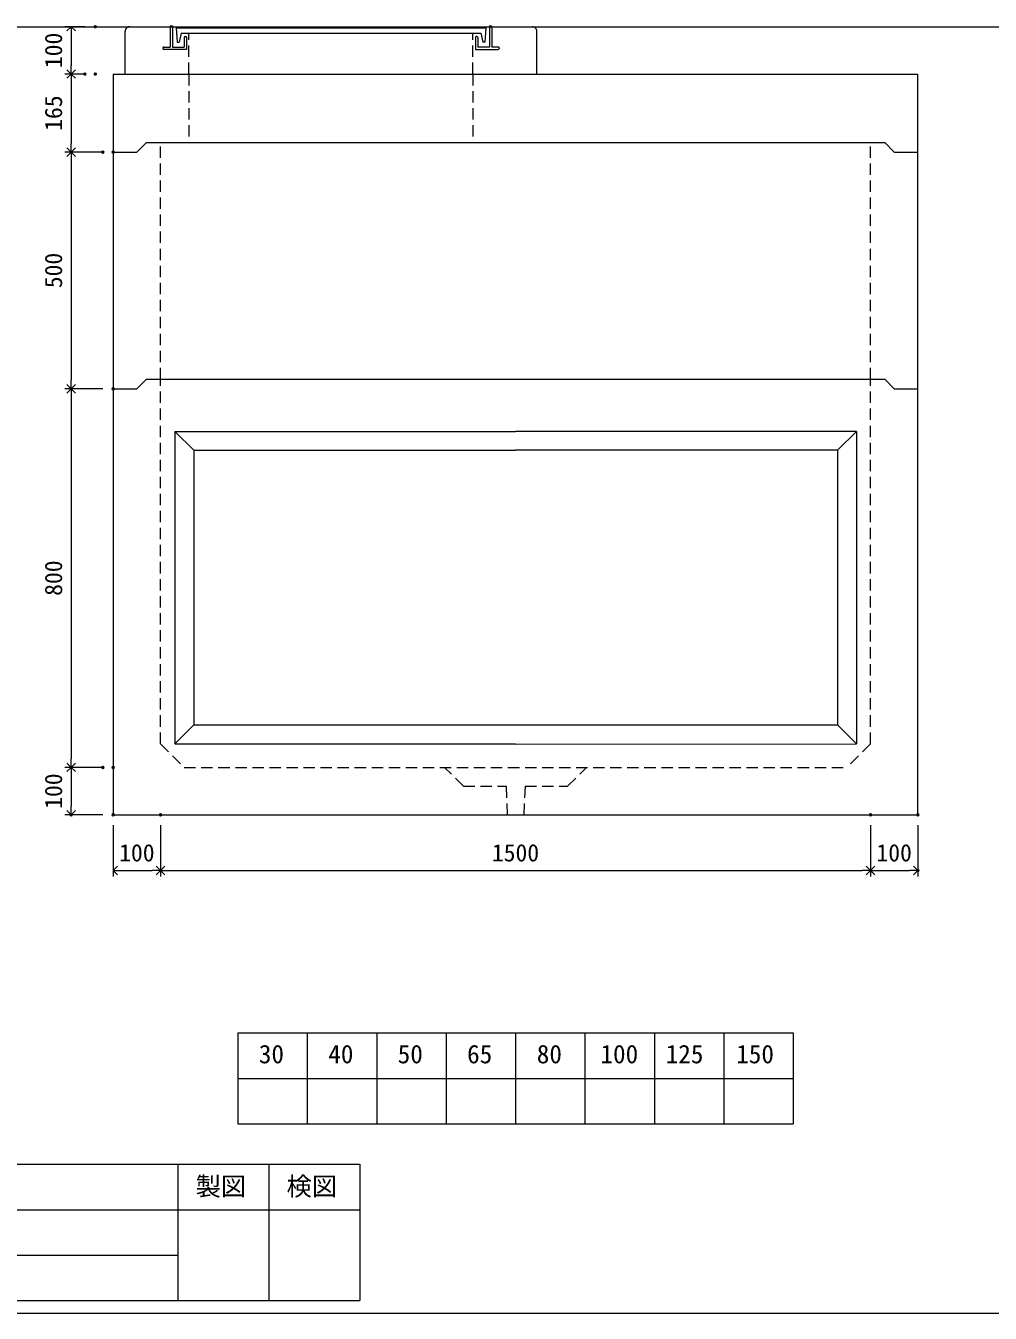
# Model space of a CAD drawing. Units: millimetres, scale not verified. Extents: x -6420 to 6420, y -2661 to 3039.
# Drawn here: x 285 to 2323, y -2661 to 59 of the extents above; entities that cross this region are included whole.
import ezdxf
from ezdxf.enums import TextEntityAlignment as Align

# ---------------------------------------------------------------- set-up
doc = ezdxf.new("R2010")
doc.units = ezdxf.units.MM
doc.header["$LTSCALE"] = 20
doc.header["$PDMODE"] = 32
doc.header["$PDSIZE"] = 4
doc.linetypes.add('DASHED1', pattern=[1.8, 1.2, -0.6])
doc.layers.add('0-1_Defpoints', color=7, linetype='Continuous')
for name, color, linetype, lineweight in [('0-2_waku', 7, 'Continuous', 18), ('0-3_gaikei', 7, 'Continuous', 18), ('0-4_kakure', 7, 'DASHED1', 5), ('0-5_sunpou', 7, 'Continuous', 5), ('0-8_uchigawa', 6, 'Continuous', 18), ('0-A_futa', 3, 'Continuous', 18), ('0-B_GL', 4, 'Continuous', 18), ('0-D_文字１', 7, 'Continuous', 18)]:
    doc.layers.add(name, color=color, linetype=linetype, lineweight=lineweight)
doc.styles.add('ＭＳ ゴシック', font='')
doc.styles.get('ＭＳ ゴシック').set_extended_font_data('MS Gothic')

# ---------------------------------------------------------------- blocks, each defined once
blk = doc.blocks.new('_Open90')
at = {"layer": '0-5_sunpou'}
blk.add_line((0, 0), (-1, 0), dxfattribs=at)
blk.add_lwpolyline([(-0.5, 0.5), (0, 0), (-0.5, -0.5)], dxfattribs=at)
blk = doc.blocks.new('D80')
at = {"layer": '0-1_Defpoints'}
for p in [(2993.38, 2545.18), (2964.21, 2380.18), (3031.24, 2380.18)]:
    blk.add_point(p, dxfattribs=at)
at = {"layer": '0-5_sunpou'}
for p, q in [((2971.38, 2545.18), (2951.21, 2545.18)), ((2964.21, 2527.18), (2964.21, 2398.18)), ((3009.24, 2380.18), (2951.21, 2380.18))]:
    blk.add_line(p, q, dxfattribs=at)
at = {"layer": '0-5_sunpou', "xscale": 18, "yscale": 18}
for p, rotation in [((2964.21, 2545.18), 90), ((2964.21, 2380.18), 270)]:
    blk.add_blockref('_Open90', p, dxfattribs=dict(at, rotation=rotation))
at = {"layer": '0-5_sunpou', "style": 'ＭＳ ゴシック'}
blk.add_text('165', height=36.66, rotation=90, dxfattribs=at).set_placement((2956.21, 2425.18), align=Align.BOTTOM_LEFT)
blk = doc.blocks.new('D81')
at = {"layer": '0-1_Defpoints'}
for p in [(2993.38, 2545.18), (2964.21, 2380.18), (3031.24, 2380.18)]:
    blk.add_point(p, dxfattribs=at)
at = {"layer": '0-5_sunpou'}
for p, q in [((2971.38, 2545.18), (2951.21, 2545.18)), ((2964.21, 2527.18), (2964.21, 2398.18)), ((3009.24, 2380.18), (2951.21, 2380.18))]:
    blk.add_line(p, q, dxfattribs=at)
at = {"layer": '0-5_sunpou', "xscale": 18, "yscale": 18}
for p, rotation in [((2964.21, 2545.18), 90), ((2964.21, 2380.18), 270)]:
    blk.add_blockref('_Open90', p, dxfattribs=dict(at, rotation=rotation))
at = {"layer": '0-5_sunpou', "style": 'ＭＳ ゴシック'}
blk.add_text('165', height=36.66, rotation=90, dxfattribs=at).set_placement((2956.21, 2425.18), align=Align.BOTTOM_LEFT)
blk = doc.blocks.new('D77')
at = {"layer": '0-1_Defpoints'}
for p in [(3053.24, 2380.18), (2964.21, 1880.18), (3053.24, 1880.18)]:
    blk.add_point(p, dxfattribs=at)
at = {"layer": '0-5_sunpou'}
for p, q in [((3031.24, 2380.18), (2951.21, 2380.18)), ((2964.21, 2362.18), (2964.21, 1898.18)), ((3031.24, 1880.18), (2951.21, 1880.18))]:
    blk.add_line(p, q, dxfattribs=at)
at = {"layer": '0-5_sunpou', "xscale": 18, "yscale": 18}
for p, rotation in [((2964.21, 2380.18), 90), ((2964.21, 1880.18), 270)]:
    blk.add_blockref('_Open90', p, dxfattribs=dict(at, rotation=rotation))
at = {"layer": '0-5_sunpou', "style": 'ＭＳ ゴシック'}
blk.add_text('500', height=36.66, rotation=90, dxfattribs=at).set_placement((2956.21, 2092.68), align=Align.BOTTOM_LEFT)
blk = doc.blocks.new('D49')
at = {"layer": '0-1_Defpoints'}
for p in [(3053.24, 1880.18), (2964.21, 1080.18), (3053.24, 1080.18)]:
    blk.add_point(p, dxfattribs=at)
at = {"layer": '0-5_sunpou'}
for p, q in [((3031.24, 1880.18), (2951.21, 1880.18)), ((2964.21, 1862.18), (2964.21, 1098.18)), ((3031.24, 1080.18), (2951.21, 1080.18))]:
    blk.add_line(p, q, dxfattribs=at)
at = {"layer": '0-5_sunpou', "xscale": 18, "yscale": 18}
for p, rotation in [((2964.21, 1880.18), 90), ((2964.21, 1080.18), 270)]:
    blk.add_blockref('_Open90', p, dxfattribs=dict(at, rotation=rotation))
at = {"layer": '0-5_sunpou', "style": 'ＭＳ ゴシック'}
blk.add_text('800', height=36.66, rotation=90, dxfattribs=at).set_placement((2956.21, 1442.68), align=Align.BOTTOM_LEFT)
blk = doc.blocks.new('D50')
at = {"layer": '0-1_Defpoints'}
for p in [(3031.24, 1080.18), (2964.21, 980.18), (3053.24, 980.18)]:
    blk.add_point(p, dxfattribs=at)
at = {"layer": '0-5_sunpou'}
for p, q in [((3009.24, 1080.18), (2951.21, 1080.18)), ((2964.21, 1062.18), (2964.21, 998.18)), ((3031.24, 980.18), (2951.21, 980.18))]:
    blk.add_line(p, q, dxfattribs=at)
at = {"layer": '0-5_sunpou', "xscale": 18, "yscale": 18}
for p, rotation in [((2964.21, 1080.18), 90), ((2964.21, 980.18), 270)]:
    blk.add_blockref('_Open90', p, dxfattribs=dict(at, rotation=rotation))
at = {"layer": '0-5_sunpou', "style": 'ＭＳ ゴシック'}
blk.add_text('100', height=36.66, rotation=90, dxfattribs=at).set_placement((2956.21, 992.68), align=Align.BOTTOM_LEFT)
blk = doc.blocks.new('D51')
at = {"layer": '0-1_Defpoints'}
for p in [(3053.24, 980.18), (3153.24, 980.18), (3153.24, 862.47)]:
    blk.add_point(p, dxfattribs=at)
at = {"layer": '0-5_sunpou'}
for p, q in [((3053.24, 958.18), (3053.24, 849.47)), ((3153.24, 958.18), (3153.24, 849.47)), ((3071.24, 862.47), (3135.24, 862.47))]:
    blk.add_line(p, q, dxfattribs=at)
at = {"layer": '0-5_sunpou', "xscale": 18, "yscale": 18, "rotation": 180}
blk.add_blockref('_Open90', (3053.24, 862.47), dxfattribs=at)
at = {"layer": '0-5_sunpou', "xscale": 18, "yscale": 18}
blk.add_blockref('_Open90', (3153.24, 862.47), dxfattribs=at)
at = {"layer": '0-5_sunpou', "style": 'ＭＳ ゴシック'}
blk.add_text('100', height=36.66, dxfattribs=at).set_placement((3065.74, 870.47), align=Align.BOTTOM_LEFT)
blk = doc.blocks.new('D52')
at = {"layer": '0-1_Defpoints'}
for p in [(3153.24, 980.18), (4653.24, 980.18), (4653.24, 862.47)]:
    blk.add_point(p, dxfattribs=at)
at = {"layer": '0-5_sunpou'}
for p, q in [((3153.24, 958.18), (3153.24, 849.47)), ((4653.24, 958.18), (4653.24, 849.47)), ((3171.24, 862.47), (4635.24, 862.47))]:
    blk.add_line(p, q, dxfattribs=at)
at = {"layer": '0-5_sunpou', "xscale": 18, "yscale": 18, "rotation": 180}
blk.add_blockref('_Open90', (3153.24, 862.47), dxfattribs=at)
at = {"layer": '0-5_sunpou', "xscale": 18, "yscale": 18}
blk.add_blockref('_Open90', (4653.24, 862.47), dxfattribs=at)
at = {"layer": '0-5_sunpou', "style": 'ＭＳ ゴシック'}
blk.add_text('1500', height=36.66, dxfattribs=at).set_placement((3853.24, 870.47), align=Align.BOTTOM_LEFT)
blk = doc.blocks.new('D53')
at = {"layer": '0-1_Defpoints'}
for p in [(4653.24, 980.18), (4753.24, 980.18), (4753.24, 862.47)]:
    blk.add_point(p, dxfattribs=at)
at = {"layer": '0-5_sunpou'}
for p, q in [((4653.24, 958.18), (4653.24, 849.47)), ((4753.24, 958.18), (4753.24, 849.47)), ((4671.24, 862.47), (4735.24, 862.47))]:
    blk.add_line(p, q, dxfattribs=at)
at = {"layer": '0-5_sunpou', "xscale": 18, "yscale": 18, "rotation": 180}
blk.add_blockref('_Open90', (4653.24, 862.47), dxfattribs=at)
at = {"layer": '0-5_sunpou', "xscale": 18, "yscale": 18}
blk.add_blockref('_Open90', (4753.24, 862.47), dxfattribs=at)
at = {"layer": '0-5_sunpou', "style": 'ＭＳ ゴシック'}
blk.add_text('100', height=36.66, dxfattribs=at).set_placement((4665.74, 870.47), align=Align.BOTTOM_LEFT)
blk = doc.blocks.new('D56')
at = {"layer": '0-1_Defpoints'}
for p in [(3015.38, 2645.18), (2964.21, 2545.18), (3015.38, 2545.18)]:
    blk.add_point(p, dxfattribs=at)
at = {"layer": '0-5_sunpou'}
for p, q in [((2993.38, 2645.18), (2951.21, 2645.18)), ((2964.21, 2627.18), (2964.21, 2563.18)), ((2993.38, 2545.18), (2951.21, 2545.18))]:
    blk.add_line(p, q, dxfattribs=at)
at = {"layer": '0-5_sunpou', "xscale": 18, "yscale": 18}
for p, rotation in [((2964.21, 2645.18), 90), ((2964.21, 2545.18), 270)]:
    blk.add_blockref('_Open90', p, dxfattribs=dict(at, rotation=rotation))
at = {"layer": '0-5_sunpou', "style": 'ＭＳ ゴシック'}
blk.add_text('100', height=36.66, rotation=90, dxfattribs=at).set_placement((2956.21, 2557.68), align=Align.BOTTOM_LEFT)
blk = doc.blocks.new('D57')
at = {"layer": '0-1_Defpoints'}
for p in [(3015.38, 2645.18), (2964.21, 2545.18), (3015.38, 2545.18)]:
    blk.add_point(p, dxfattribs=at)
at = {"layer": '0-5_sunpou'}
for p, q in [((2993.38, 2645.18), (2951.21, 2645.18)), ((2964.21, 2627.18), (2964.21, 2563.18)), ((2993.38, 2545.18), (2951.21, 2545.18))]:
    blk.add_line(p, q, dxfattribs=at)
at = {"layer": '0-5_sunpou', "xscale": 18, "yscale": 18}
for p, rotation in [((2964.21, 2645.18), 90), ((2964.21, 2545.18), 270)]:
    blk.add_blockref('_Open90', p, dxfattribs=dict(at, rotation=rotation))
at = {"layer": '0-5_sunpou', "style": 'ＭＳ ゴシック'}
blk.add_text('100', height=36.66, rotation=90, dxfattribs=at).set_placement((2956.21, 2557.68), align=Align.BOTTOM_LEFT)

msp = doc.modelspace()

# ---------------------------------------------------------------- linework, layer by layer
at = {"layer": '0-2_waku'}
for p, q in [((470, -708.13), (470, -1608.13)), ((2170, -1608.13), (2170, -708.13)), ((470, -1608.13), (2170, -1608.13)), ((733.33, -2069.13), (733.33, -2261.13)), ((733.33, -2069.13), (733.33, -2261.13)), ((733.33, -2069.13), (733.33, -2261.13)), ((733.33, -2069.13), (733.33, -2261.13)), ((733.33, -2069.13), (1906.67, -2069.13)), ((880, -2069.13), (880, -2261.13)), ((1026.67, -2069.13), (1026.67, -2261.13)), ((1026.67, -2069.13), (1026.67, -2261.13)), ((1173.33, -2069.13), (1173.33, -2261.13)), ((1320, -2069.13), (1320, -2261.13)), ((1466.67, -2069.13), (1466.67, -2261.13)), ((1613.33, -2069.13), (1613.33, -2261.13)), ((1760, -2069.13), (1760, -2261.13)), ((1906.67, -2069.13), (1906.67, -2261.13)), ((733.33, -2165.13), (1906.67, -2165.13)), ((733.33, -2261.13), (1906.67, -2261.13)), ((-1713.33, -2346.81), (990.67, -2346.81)), ((606.67, -2346.81), (606.67, -2634.81)), ((606.67, -2346.81), (606.67, -2634.81)), ((798.67, -2346.81), (798.67, -2634.81)), ((990.67, -2346.81), (990.67, -2634.81)), ((-1713.33, -2442.81), (990.67, -2442.81)), ((-1713.33, -2538.81), (606.67, -2538.81)), ((-1713.33, -2634.81), (990.67, -2634.81)), ((-1740, -2661.48), (6420, -2661.48))]:
    msp.add_line(p, q, dxfattribs=at)
at = {"layer": '0-3_gaikei'}
for p, q in [((505, 56.87), (590, 56.87)), ((1270, 56.87), (1355, 56.87)), ((495, -43.13), (495, 46.87)), ((1365, -43.13), (1365, 46.87)), ((470, -43.13), (470, -708.13)), ((470, -43.13), (2170, -43.13)), ((470, -43.13), (2170, -43.13)), ((470, -43.13), (2170, -43.13)), ((470, -43.13), (2170, -43.13)), ((470, -43.13), (2170, -43.13)), ((495, -43.13), (1365, -43.13)), ((495, -43.13), (1365, -43.13)), ((2170, -708.13), (2170, -43.13)), ((540, -188.13), (520, -208.13)), ((540, -188.13), (520, -208.13)), ((540, -188.13), (520, -208.13)), ((540, -188.13), (520, -208.13)), ((540, -188.13), (520, -208.13)), ((540, -188.13), (520, -208.13)), ((540, -188.13), (520, -208.13)), ((540, -188.13), (520, -208.13)), ((540, -188.13), (520, -208.13)), ((540, -188.13), (520, -208.13)), ((540, -188.13), (520, -208.13)), ((540, -188.13), (520, -208.13)), ((540, -188.13), (520, -208.13)), ((540, -188.13), (520, -208.13)), ((540, -188.13), (2100, -188.13)), ((540, -188.13), (2100, -188.13)), ((540, -188.13), (2100, -188.13)), ((540, -188.13), (2100, -188.13)), ((540, -188.13), (2100, -188.13)), ((540, -188.13), (2100, -188.13)), ((540, -188.13), (2100, -188.13)), ((540, -188.13), (2100, -188.13)), ((540, -188.13), (2100, -188.13)), ((540, -188.13), (2100, -188.13)), ((540, -188.13), (2100, -188.13)), ((540, -188.13), (2100, -188.13)), ((540, -188.13), (2100, -188.13)), ((540, -188.13), (2100, -188.13)), ((2100, -188.13), (2120, -208.13)), ((2100, -188.13), (2120, -208.13)), ((2100, -188.13), (2120, -208.13)), ((2100, -188.13), (2120, -208.13)), ((2100, -188.13), (2120, -208.13)), ((2100, -188.13), (2120, -208.13)), ((2100, -188.13), (2120, -208.13)), ((2100, -188.13), (2120, -208.13)), ((2100, -188.13), (2120, -208.13)), ((2100, -188.13), (2120, -208.13)), ((2100, -188.13), (2120, -208.13)), ((2100, -188.13), (2120, -208.13)), ((2100, -188.13), (2120, -208.13)), ((2100, -188.13), (2120, -208.13)), ((470, -208.13), (520, -208.13)), ((470, -208.13), (520, -208.13)), ((470, -208.13), (520, -208.13)), ((470, -208.13), (520, -208.13)), ((470, -208.13), (520, -208.13)), ((470, -208.13), (520, -208.13)), ((470, -208.13), (520, -208.13)), ((470, -208.13), (520, -208.13)), ((470, -208.13), (520, -208.13)), ((470, -208.13), (520, -208.13)), ((470, -208.13), (520, -208.13)), ((470, -208.13), (520, -208.13)), ((470, -208.13), (520, -208.13)), ((470, -208.13), (520, -208.13)), ((2120, -208.13), (2170, -208.13)), ((2120, -208.13), (2170, -208.13)), ((2120, -208.13), (2170, -208.13)), ((2120, -208.13), (2170, -208.13)), ((2120, -208.13), (2170, -208.13)), ((2120, -208.13), (2170, -208.13)), ((2120, -208.13), (2170, -208.13)), ((2120, -208.13), (2170, -208.13)), ((2120, -208.13), (2170, -208.13)), ((2120, -208.13), (2170, -208.13)), ((2120, -208.13), (2170, -208.13)), ((2120, -208.13), (2170, -208.13)), ((2120, -208.13), (2170, -208.13)), ((2120, -208.13), (2170, -208.13)), ((540, -688.13), (520, -708.13)), ((540, -688.13), (520, -708.13)), ((540, -688.13), (520, -708.13)), ((540, -688.13), (520, -708.13)), ((540, -688.13), (520, -708.13)), ((540, -688.13), (520, -708.13)), ((540, -688.13), (520, -708.13)), ((540, -688.13), (520, -708.13)), ((540, -688.13), (520, -708.13)), ((540, -688.13), (520, -708.13)), ((540, -688.13), (520, -708.13)), ((540, -688.13), (520, -708.13)), ((540, -688.13), (520, -708.13)), ((540, -688.13), (520, -708.13)), ((540, -688.13), (520, -708.13)), ((540, -688.13), (520, -708.13)), ((540, -688.13), (520, -708.13)), ((540, -688.13), (520, -708.13)), ((540, -688.13), (520, -708.13)), ((540, -688.13), (520, -708.13)), ((540, -688.13), (2100, -688.13)), ((540, -688.13), (2100, -688.13)), ((540, -688.13), (2100, -688.13)), ((540, -688.13), (2100, -688.13)), ((540, -688.13), (2100, -688.13)), ((540, -688.13), (2100, -688.13)), ((540, -688.13), (2100, -688.13)), ((540, -688.13), (2100, -688.13)), ((540, -688.13), (2100, -688.13)), ((540, -688.13), (2100, -688.13)), ((540, -688.13), (2100, -688.13)), ((540, -688.13), (2100, -688.13)), ((540, -688.13), (2100, -688.13)), ((540, -688.13), (2100, -688.13)), ((540, -688.13), (2100, -688.13)), ((540, -688.13), (2100, -688.13)), ((540, -688.13), (2100, -688.13)), ((540, -688.13), (2100, -688.13)), ((540, -688.13), (2100, -688.13)), ((540, -688.13), (2100, -688.13)), ((2100, -688.13), (2120, -708.13)), ((2100, -688.13), (2120, -708.13)), ((2100, -688.13), (2120, -708.13)), ((2100, -688.13), (2120, -708.13)), ((2100, -688.13), (2120, -708.13)), ((2100, -688.13), (2120, -708.13)), ((2100, -688.13), (2120, -708.13)), ((2100, -688.13), (2120, -708.13)), ((2100, -688.13), (2120, -708.13)), ((2100, -688.13), (2120, -708.13)), ((2100, -688.13), (2120, -708.13)), ((2100, -688.13), (2120, -708.13)), ((2100, -688.13), (2120, -708.13)), ((2100, -688.13), (2120, -708.13)), ((2100, -688.13), (2120, -708.13)), ((2100, -688.13), (2120, -708.13)), ((2100, -688.13), (2120, -708.13)), ((2100, -688.13), (2120, -708.13)), ((2100, -688.13), (2120, -708.13)), ((2100, -688.13), (2120, -708.13)), ((470, -708.13), (520, -708.13)), ((470, -708.13), (520, -708.13)), ((470, -708.13), (520, -708.13)), ((470, -708.13), (520, -708.13)), ((470, -708.13), (520, -708.13)), ((470, -708.13), (520, -708.13)), ((470, -708.13), (520, -708.13)), ((470, -708.13), (520, -708.13)), ((470, -708.13), (520, -708.13)), ((470, -708.13), (520, -708.13)), ((470, -708.13), (520, -708.13)), ((470, -708.13), (520, -708.13)), ((470, -708.13), (520, -708.13)), ((470, -708.13), (520, -708.13)), ((470, -708.13), (520, -708.13)), ((470, -708.13), (520, -708.13)), ((470, -708.13), (520, -708.13)), ((470, -708.13), (520, -708.13)), ((470, -708.13), (520, -708.13)), ((470, -708.13), (520, -708.13)), ((2120, -708.13), (2170, -708.13)), ((2120, -708.13), (2170, -708.13)), ((2120, -708.13), (2170, -708.13)), ((2120, -708.13), (2170, -708.13)), ((2120, -708.13), (2170, -708.13)), ((2120, -708.13), (2170, -708.13)), ((2120, -708.13), (2170, -708.13)), ((2120, -708.13), (2170, -708.13)), ((2120, -708.13), (2170, -708.13)), ((2120, -708.13), (2170, -708.13)), ((2120, -708.13), (2170, -708.13)), ((2120, -708.13), (2170, -708.13)), ((2120, -708.13), (2170, -708.13)), ((2120, -708.13), (2170, -708.13)), ((2120, -708.13), (2170, -708.13)), ((2120, -708.13), (2170, -708.13)), ((2120, -708.13), (2170, -708.13)), ((2120, -708.13), (2170, -708.13)), ((2120, -708.13), (2170, -708.13)), ((2120, -708.13), (2170, -708.13))]:
    msp.add_line(p, q, dxfattribs=at)
for centre, radius, start, end in [((504.42, 47.45), 9.44, 86.47383, 183.52617), ((1355.33, 47.2), 9.68, 358.04251, 91.95749)]:
    msp.add_arc(centre, radius, start, end, dxfattribs=at)
at = {"layer": '0-4_kakure'}
for p, q in [((630, -43.13), (630, 43.37)), ((1230, -43.13), (1230, 43.37)), ((630, -43.13), (630, -188.13)), ((1230, -43.13), (1230, -188.13)), ((570, -688.13), (570, -188.13)), ((2070, -688.13), (2070, -188.13)), ((570, -1458.13), (570, -688.13)), ((2070, -1458.13), (2070, -688.13)), ((570, -1458.13), (620, -1508.13)), ((2070, -1458.13), (2020, -1508.13)), ((620, -1508.13), (2020, -1508.13)), ((1210, -1548.13), (1170, -1508.13)), ((1210, -1548.13), (1300, -1548.13)), ((1300, -1548.13), (1302.5, -1608.13)), ((1340, -1548.13), (1337.5, -1608.13))]:
    msp.add_line(p, q, dxfattribs=at)
msp.add_lwpolyline([(1340, -1548.13), (1430, -1548.13), (1470, -1508.13)], dxfattribs=at)
at = {"layer": '0-8_uchigawa'}
for p, q in [((600, -798.13), (1320, -798.13)), ((600, -798.13), (600, -1458.13)), ((640, -838.13), (600, -798.13)), ((2040, -798.13), (1320, -798.13)), ((2000, -838.13), (2040, -798.13)), ((2040, -798.13), (2040, -1458.13)), ((2040, -798.13), (2040, -1458.13)), ((640, -838.13), (640, -1418.13)), ((640, -838.13), (1320, -838.13)), ((640, -838.13), (1320, -838.13)), ((2000, -838.13), (1320, -838.13)), ((2000, -838.13), (2000, -1418.13)), ((640, -1418.13), (600, -1458.13)), ((640, -1418.13), (1320, -1418.13)), ((600, -1458.13), (1320, -1458.13)), ((1320.69, -1458.83), (2040, -1458.13))]:
    msp.add_line(p, q, dxfattribs=at)
msp.add_lwpolyline([(1320, -1418.13), (2000, -1418.13), (2040, -1458.13)], dxfattribs=at)
at = {"layer": '0-A_futa'}
for p, q in [((590, 56.87), (590, 13.87)), ((592, 58.87), (595, 58.87)), ((595, 58.87), (595, 13.87)), ((1265, 58.87), (1268, 58.87)), ((1265, 58.87), (1265, 13.87)), ((1270, 56.87), (1270, 13.87)), ((602.81, 54.37), (1257.14, 54.37)), ((602.81, 54.37), (605.3, 24.37)), ((613.33, 43.37), (609.01, 24.37)), ((613.33, 43.37), (1246.67, 43.37)), ((620, 33.87), (620, 13.87)), ((622, 35.87), (623, 35.87)), ((625, 33.87), (625, 8.87)), ((1235, 33.87), (1235, 8.87)), ((1238, 35.87), (1237, 35.87)), ((1240, 33.87), (1240, 13.87)), ((1246.67, 43.37), (1250.99, 24.37)), ((1257.14, 54.37), (1254.89, 24.37)), ((575, 11.87), (575, 10.87)), ((577, 13.87), (590, 13.87)), ((625, 8.87), (577, 8.87)), ((595, 13.87), (620, 13.87)), ((605.3, 24.37), (609.01, 24.37)), ((1235, 8.87), (1283, 8.87)), ((1265, 13.87), (1240, 13.87)), ((1254.89, 24.37), (1250.99, 24.37)), ((1283, 13.87), (1270, 13.87)), ((1285, 11.87), (1285, 10.87))]:
    msp.add_line(p, q, dxfattribs=at)
for centre, start, end in [((592, 56.87), 90, 180), ((1268, 56.87), 0, 90), ((622, 33.87), 90, 180), ((623, 33.87), 0, 90), ((1237, 33.87), 90, 180), ((1238, 33.87), 0, 90), ((577, 11.87), 90, 180), ((577, 10.87), 180, 270), ((1283, 11.87), 0, 90), ((1283, 10.87), 270, 0)]:
    msp.add_arc(centre, 2, start, end, dxfattribs=at)
at = {"layer": '0-B_GL'}
msp.add_line((-1740, 56.87), (6420, 56.87), dxfattribs=at)

# ---------------------------------------------------------------- block references
at = {"layer": '0-5_sunpou'}
for name in ['D56', 'D57', 'D80', 'D81', 'D77', 'D49', 'D50', 'D51', 'D52', 'D53']:
    msp.add_blockref(name, (-2583.24, -2588.32), dxfattribs=at)

# ---------------------------------------------------------------- texts
at = {"layer": '0-D_文字１', "style": 'ＭＳ ゴシック'}
for s, p in [('30', (777.59, -2145.13)), ('40', (924.25, -2145.13)), ('50', (1070.92, -2145.13)), ('65', (1217.59, -2145.13)), ('80', (1364.8, -2145.13)), ('100', (1499.29, -2145.13)), ('125', (1637.14, -2145.13)), ('150', (1786.16, -2145.13)), ('製図', (644.08, -2424.48)), ('検図', (836.08, -2424.48))]:
    msp.add_text(s, height=39.1, dxfattribs=at).set_placement(p, align=Align.BOTTOM_LEFT)

doc.saveas('drawing.dxf')
